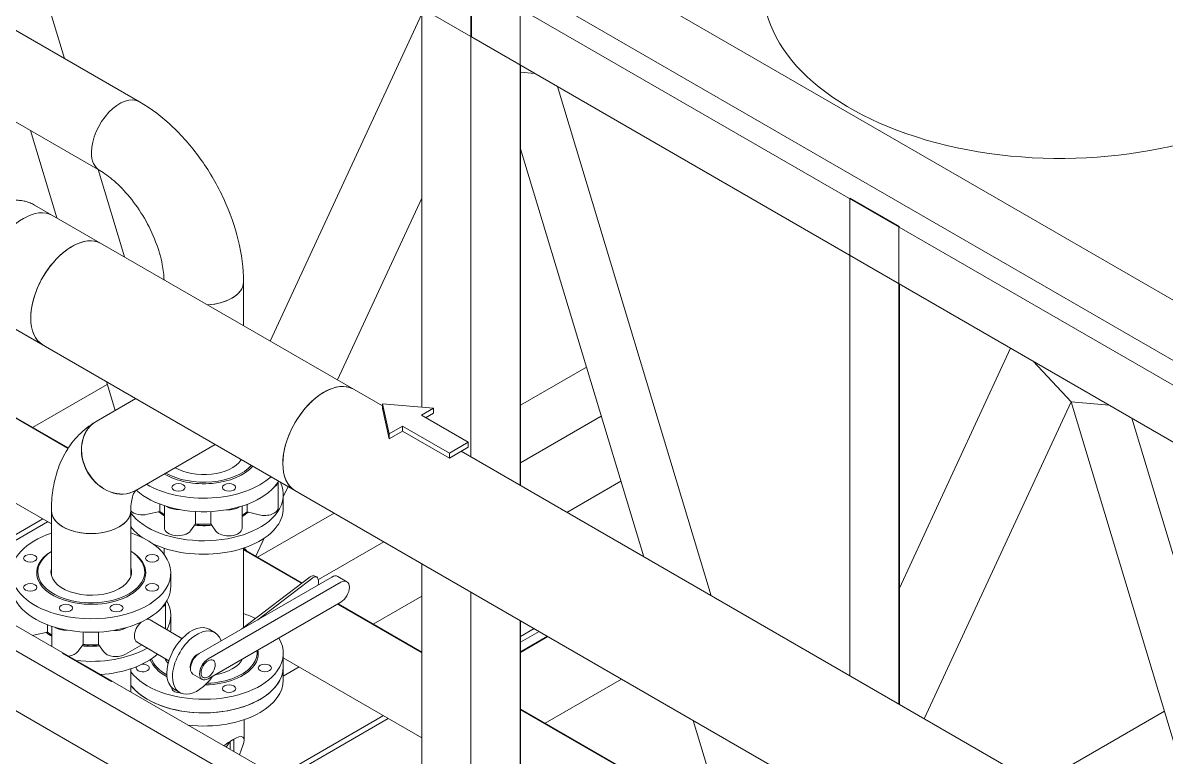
# Model space of a CAD drawing. Header units: millimetres. Extents: x -312439 to 477422, y -331570 to 212570.
# Drawn here: x 397229 to 398236, y 106106 to 106753 of the extents above; entities that cross this region are included whole.
import ezdxf

# ---------------------------------------------------------------- set-up
doc = ezdxf.new("R2010")
doc.units = ezdxf.units.MM

msp = doc.modelspace()

# ---------------------------------------------------------------- linework, layer by layer
at = {"color": 3, "linetype": 'Continuous', "lineweight": 0, "extrusion": (0, 0.816497, 0.57735)}
for p, q in [((395587.495, 107966.812), (399592.545, 105654.496)), ((397623.505, 106741.315), (395587.928, 107916.556)), ((397265.251, 106722.051), (397182.528, 106995.913)), ((399657.505, 105692), (397688.898, 106828.576)), ((397580.198, 106816.325), (397580.198, 106414.689)), ((399611.6, 105665.497), (397642.993, 106802.073)), ((397623.505, 106791.321), (397623.505, 106370.786)), ((397623.938, 106741.065), (397623.938, 106791.071)), ((397666.812, 106766.318), (397666.812, 106345.783)), ((397446.42, 106473.026), (397580.198, 106761.441)), ((399549.238, 105629.492), (397623.938, 106741.065)), ((397667.245, 106716.062), (397667.245, 106345.533)), ((397679.751, 106708.841), (397667.245, 106709.865)), ((397699.728, 106697.308), (397835.291, 106248.512)), ((397667.245, 106642.303), (397775.822, 106282.846)), ((397580.198, 106598.897), (397505.889, 106438.692)), ((397957.822, 106598.804), (397957.389, 106598.554)), ((397957.389, 106598.554), (397957.389, 106178.018)), ((398001.129, 106573.8), (397957.822, 106598.804)), ((398000.696, 106573.55), (398001.129, 106573.8)), ((398000.696, 106573.55), (398000.696, 106153.015)), ((398001.129, 106523.294), (398001.129, 106152.765)), ((398001.129, 106255.287), (398099.182, 106466.683)), ((397268.637, 106378.752), (397126.701, 106460.699)), ((397268.4, 106378.389), (397126.701, 106460.199)), ((398152.59, 106419.282), (398119.159, 106455.149)), ((397667.245, 106416.345), (397725.362, 106449.899)), ((398152.59, 106419.282), (398023.089, 106140.086)), ((398186.021, 106416.546), (398152.59, 106419.282)), ((398152.59, 106419.282), (398278.756, 106001.596)), ((397738.4, 106406.735), (397667.245, 106365.653)), ((398278.756, 106164.14), (398205.998, 106405.013)), ((397253.694, 106311.87), (397126.701, 106385.189)), ((397707.975, 106322.017), (397755.672, 106349.555)), ((397246.098, 106316.255), (397187.492, 106282.419)), ((397250.429, 106313.755), (397189.697, 106278.691)), ((397546.745, 106296.082), (397489.09, 106262.795)), ((397580.198, 106276.768), (397580.198, 106069.969)), ((397623.505, 106251.765), (397623.505, 106057.47)), ((397580.198, 106198.872), (397506.374, 106241.495)), ((397537.44, 106223.559), (397580.198, 106248.245)), ((397448.608, 106091.505), (397202.672, 106233.495)), ((397580.198, 106198.372), (397505.941, 106241.245)), ((397666.812, 106226.762), (397666.812, 106021.202)), ((397667.245, 106226.512), (397667.245, 106020.985)), ((397202.692, 106211.481), (397404.205, 106095.137)), ((397679.201, 106219.609), (397667.245, 106212.706)), ((397683.532, 106217.108), (397667.245, 106207.705)), ((397690.965, 106212.817), (397667.245, 106199.122)), ((397691.398, 106212.567), (397667.245, 106198.622)), ((397580.198, 106123.362), (397458.157, 106193.823)), ((397756.358, 106175.062), (397688.898, 106136.114)), ((397331.502, 106084.106), (397202.692, 106158.474)), ((397546.348, 106142.906), (397457.077, 106091.365)), ((397957.389, 105981.101), (397667.245, 106148.616)), ((397957.389, 105980.601), (397667.245, 106148.116)), ((398123.119, 106082.334), (398234.878, 106146.858)), ((397550.679, 106140.406), (397465.245, 106091.08)), ((397819.367, 106138.684), (397847.866, 106044.334))]:
    msp.add_line(p, q, dxfattribs=at)
at = {"color": 5, "linetype": 'Continuous', "lineweight": 0, "extrusion": (0, 0.816497, 0.57735)}
for p, q in [((397296.281, 106623.303), (395542.495, 107635.852)), ((397331.282, 106683.927), (397180.547, 106770.954)), ((397235.356, 106658.478), (397258.622, 106581.451)), ((397318.091, 106547.117), (397294.824, 106624.144)), ((397238.953, 106592.807), (397545.552, 106415.792)), ((397423.032, 106525.011), (397423.032, 106486.529)), ((397187.415, 106503.541), (399092.887, 105403.417)), ((397237.19, 106396.908), (397302.905, 106434.848)), ((397302.167, 106437.289), (397309.899, 106411.694)), ((397293.105, 106401.998), (397328.199, 106422.26)), ((397545.552, 106417.811), (397551.519, 106391.213)), ((397590.561, 106413.755), (397545.552, 106417.811)), ((397545.552, 106417.811), (397545.552, 106413.539)), ((397545.552, 106413.539), (397551.519, 106386.941)), ((397579.875, 106407.585), (397590.561, 106413.755)), ((397590.561, 106413.755), (397590.561, 106409.483)), ((397621.155, 106383.752), (397579.875, 106407.585)), ((397583.574, 106405.449), (397590.561, 106409.483)), ((397551.519, 106391.213), (397563.264, 106397.995)), ((397551.519, 106386.941), (397563.264, 106393.723)), ((397563.264, 106397.995), (397604.544, 106374.162)), ((397563.264, 106397.995), (397563.264, 106393.723)), ((397563.264, 106393.723), (397604.544, 106369.89)), ((397551.519, 106391.213), (397551.519, 106386.941)), ((397604.544, 106374.162), (397621.155, 106383.752)), ((397621.155, 106383.752), (397621.155, 106379.48)), ((397328.106, 106341.374), (397398.202, 106381.844)), ((397604.544, 106369.89), (397621.155, 106379.48)), ((397604.544, 106374.162), (397604.544, 106369.89)), ((397614.801, 106375.811), (399144.787, 105492.474)), ((397453.545, 106348.651), (397453.545, 106326.162)), ((397462.343, 106344.812), (397458.157, 106335.785)), ((397458.157, 106337.474), (397458.157, 106325.573)), ((397253.694, 106323.517), (397253.694, 106266.625)), ((397323.697, 106323.517), (397323.697, 106265.526)), ((397338.517, 106320.293), (397349.252, 106322.767)), ((397349.252, 106329.358), (397349.252, 106322.767)), ((397353.341, 106327.905), (397353.341, 106308.366)), ((397380.841, 106322.817), (397380.841, 106311.842)), ((397394.39, 106322.771), (397394.39, 106311.774)), ((397421.783, 106327.602), (397421.783, 106308.142)), ((397426.225, 106329.136), (397426.225, 106322.429)), ((397426.225, 106322.429), (397436.895, 106319.814)), ((397421.783, 106318.506), (397422.027, 106318.647)), ((397502.844, 106321.429), (397435.384, 106282.481)), ((397376.303, 106305.669), (397380.841, 106311.842)), ((397394.39, 106311.774), (397398.732, 106305.569)), ((397441.164, 106299.15), (397433.844, 106283.37)), ((397353.029, 106290.49), (397353.029, 106285.056)), ((397423.032, 106290.49), (397423.032, 106220.391)), ((397474.777, 106259.737), (397423.032, 106289.612)), ((397474.403, 106259.453), (397423.032, 106289.112)), ((397426.407, 106287.663), (397423.581, 106290.674)), ((397358.984, 106256.827), (397358.984, 106268.729)), ((397500.789, 106265.029), (397383.861, 106197.521)), ((397481.922, 106265.171), (397421.642, 106219.333)), ((397435.701, 106227.451), (397484.069, 106264.23)), ((397487.512, 106265.082), (397485.365, 106266.023)), ((397514.164, 106260.932), (397506.148, 106265.56)), ((397391.877, 106192.892), (397508.805, 106260.401)), ((397354.372, 106242.387), (397354.372, 106219.899)), ((397508.805, 106242.899), (397391.877, 106175.39)), ((397250.161, 106223.063), (397250.161, 106216.553)), ((397254.169, 106221.641), (397254.169, 106203.764)), ((397340.707, 106227.283), (397368.802, 106210.776)), ((397358.984, 106231.211), (397358.984, 106219.309)), ((397239.391, 106214.04), (397250.161, 106216.553)), ((397281.669, 106216.554), (397281.669, 106205.579)), ((397295.217, 106216.507), (397295.217, 106205.511)), ((397320.163, 106220.598), (397319.034, 106219.958)), ((397392.839, 106218.996), (397397.846, 106216.054)), ((397277.13, 106199.406), (397281.669, 106205.579)), ((397295.217, 106205.511), (397299.56, 106199.305)), ((397319.034, 106196.955), (397333.503, 106205.164)), ((397329.198, 106207.693), (397357.293, 106191.187)), ((397263.448, 106197.907), (397263.881, 106198.157)), ((397306.755, 106172.903), (397263.448, 106197.907)), ((397263.881, 106198.157), (397307.188, 106173.153)), ((397458.157, 106174.232), (397458.157, 106197.741)), ((397323.86, 106184.226), (397323.86, 106163.528)), ((397458.157, 106177.784), (397472.047, 106185.804)), ((397307.188, 106173.153), (397306.755, 106172.903)), ((397386.518, 106174.859), (397378.502, 106179.488)), ((397361.815, 106166.19), (397366.822, 106163.248))]:
    msp.add_line(p, q, dxfattribs=at)
at = {"color": 0, "linetype": 'Continuous', "lineweight": 0, "extrusion": (0, 0.816497, 0.57735)}
for p, q in [((397423.731, 106121.339), (397423.731, 106139.384)), ((397411.246, 106120), (397414.402, 106121.822)), ((397414.402, 106121.822), (397414.402, 106111.253)), ((397411.246, 106120), (397407.784, 106115.074)), ((397411.246, 106120), (397411.246, 106113.075)), ((397422.613, 106116.474), (397419.525, 106108.295))]:
    msp.add_line(p, q, dxfattribs=at)
at = {"color": 3, "linetype": 'Continuous', "lineweight": 0}
msp.add_ellipse((398143.193, 106785.277), major_axis=(-262.225, 0), ratio=0.57735027, start_param=0, end_param=2.35619449, dxfattribs=at)
at = {"color": 5, "linetype": 'Continuous', "lineweight": 0}
for centre, major_axis, ratio, start_param, end_param in [((397313.782, 106653.615), (-17.501, -30.312), 0.57735027, 3.14159265, 5.49778714), ((397313.782, 106653.615), (-17.501, -30.312), 0.57735027, 5.49778714, 6.28318531), ((397229.09, 106538.991), (25.769, 44.633), 0.57735027, 0, 3.14159265), ((397271.912, 106514.268), (25.769, 44.633), 0.57735027, 0, 3.14159265), ((397271.912, 106514.268), (25.769, 44.633), 0.57735027, 0, 2.35619449), ((397388.031, 106525.011), (-35.002, 0), 0.57735027, 1.66242635, 3.14159265), ((397388.031, 106525.011), (35.002, 0), 0.57735027, 5.49778714, 6.28318531), ((397388.031, 106525.011), (35.002, 0), 0.57735027, 4.804019, 5.49778714), ((397271.912, 106514.268), (25.769, 44.633), 0.57735027, 2.35619449, 3.14159265), ((397494.178, 106385.943), (25.769, 44.633), 0.57735027, 0, 3.14159265), ((397494.178, 106385.943), (25.769, 44.633), 0.57735027, 0, 2.35619449), ((397310.443, 106371.586), (-17.501, 30.312), 0.81649658, 0.02156497, 3.14159265), ((397310.606, 106371.686), (-17.501, 30.312), 0.81649658, 0, 3.14159265), ((397388.031, 106374.992), (-48.077, 0), 0.57735027, 0.76045438, 2.6862827), ((397388.031, 106375.792), (-47.097, 0), 0.57735027, 0.78074426, 2.67145494), ((397388.031, 106375.792), (-35.522, 0), 0.57735027, 0.77922772, 2.74889357), ((397388.031, 106375.792), (-35.522, 0), 0.57735027, 2.74889357, 2.77985734), ((397494.178, 106385.943), (25.769, 44.633), 0.57735027, 2.35619449, 3.14159265), ((397388.031, 106374.992), (-70.126, 0), 0.57735027, 0.76829791, 2.58028296), ((397388.031, 106363.091), (-70.126, 0), 0.57735027, 0.5584965, 2.80077364), ((397441.588, 106349.165), (11.956, 0), 0.57735027, 5.52075839, 6.19932215), ((397388.031, 106337.474), (70.126, 0), 0.57735027, 5.89048623, 6.56835692), ((397310.443, 106371.586), (-17.501, 30.312), 0.81649658, 3.14159265, 3.15985097), ((397288.696, 106323.517), (35.002, 0), 0.57735027, 3.14159265, 5.49778714), ((397288.696, 106323.517), (35.002, 0), 0.57735027, 3.14159265, 6.28318531), ((397288.696, 106323.517), (35.002, 0), 0.57735027, 5.49778714, 6.28318531), ((397334.085, 106326.704), (-11.956, 0), 0.57735027, 0.51800559, 1.95056525), ((397388.031, 106338.274), (48.077, 0), 0.57735027, 3.74302999, 3.90636132), ((397392.147, 106342.002), (-54.313, 0), 0.57735027, 0.6603703, 0.7749254), ((397365.297, 106331.369), (-11.956, 0), 0.57735027, 0.66582243, 1.69113205), ((397409.827, 106331.145), (-11.956, 0), 0.57735027, 1.43157265, 2.46050589), ((397388.031, 106339.288), (48.077, 0), 0.57735027, 5.4906313, 5.63043956), ((397388.031, 106338.274), (48.077, 0), 0.57735027, 5.4906313, 5.66499498), ((397441.588, 106326.162), (11.956, 0), 0.57735027, 4.30900682, 6.28318531), ((397388.031, 106325.573), (70.126, 0), 0.57735027, 5.89048623, 6.28318531), ((397388.031, 106337.474), (70.126, 0), 0.57735027, 3.5508758, 5.89048623), ((397288.859, 106268.729), (-70.126, 0), 0.57735027, 5.23765831, 7.46128255), ((397288.859, 106268.729), (-70.126, 0), 0.57735027, 1.17809725, 4.19247299), ((397388.031, 106325.573), (70.126, 0), 0.57735027, 3.5508758, 3.83844055), ((397388.031, 106325.573), (70.126, 0), 0.57735027, 4.00829368, 5.89048623), ((397365.297, 106308.366), (11.956, 0), 0.57735027, 3.14159265, 5.88176147), ((397388.031, 106337.474), (-47.097, 0), 0.57735027, 1.39918396, 1.72385086), ((397388.031, 106338.274), (48.077, 0), 0.57735027, 4.54758055, 4.85913853), ((397388.031, 106339.288), (48.077, 0), 0.57735027, 4.56228331, 4.8450414), ((397409.827, 106308.142), (11.956, 0), 0.57735027, 3.52360866, 6.28318531), ((397288.859, 106268.729), (48.077, 0), 0.57735027, 2.39118152, 4.3196899), ((397288.859, 106269.529), (47.097, 0), 0.57735027, 2.41377269, 4.3196899), ((397288.859, 106268.729), (48.077, 0), 0.57735027, 4.3196899, 7.04346631), ((397288.859, 106269.529), (47.097, 0), 0.57735027, 4.3196899, 7.02132825), ((397288.859, 106269.529), (-35.522, 0), 0.57735027, 6.14110569, 9.62122633), ((397481.922, 106258.17), (3.442, 7.853), 0.49374699, 0, 0.7260513), ((397484.069, 106257.229), (-3.442, -7.853), 0.49374699, 1.89671174, 3.86764395), ((397500.789, 106256.278), (5.359, 9.282), 0.57735027, 0, 0.78539816), ((397508.805, 106251.65), (5.359, 9.282), 0.57735027, 3.92699082, 7.06858347), ((397288.859, 106256.827), (70.126, 0), 0.57735027, 3.14159265, 4.3196899), ((397288.859, 106256.827), (70.126, 0), 0.57735027, 4.3196899, 6.28318531), ((397342.416, 106242.902), (11.956, 0), 0.57735027, 5.52075839, 6.19932215), ((397288.859, 106231.211), (70.126, 0), 0.57735027, 5.96632245, 6.60507178), ((397388.031, 106197.741), (70.126, 0), 0.57735027, 0.86213254, 1.04820573), ((397334.952, 106217.488), (-5.754, -9.795), 0.58236072, 4.17952867, 5.50218352), ((397334.952, 106217.488), (-5.754, -9.795), 0.58236072, 3.14159265, 3.586202), ((397377.327, 106192.593), (-15.512, -26.403), 0.58236072, 3.14159265, 5.50218352), ((397234.912, 106220.441), (-11.956, 0), 0.57735027, 1.75034502, 1.95477066), ((397288.859, 106232.011), (48.077, 0), 0.57735027, 3.74208005, 3.90636132), ((397288.859, 106233.024), (-48.077, 0), 0.57735027, 0.63529249, 0.76476867), ((397266.125, 106225.106), (-11.956, 0), 0.57735027, 0.66582243, 1.69113205), ((397310.654, 106224.881), (-11.956, 0), 0.57735027, 1.43156164, 2.34747804), ((397334.952, 106217.488), (-5.754, -9.795), 0.58236072, 5.50218352, 6.28318531), ((397342.416, 106219.899), (11.956, 0), 0.57735027, 6.19370805, 6.28318531), ((397288.859, 106219.309), (-70.126, 0), 0.57735027, 3.07548124, 3.14159265), ((397382.334, 106189.651), (-15.512, -26.403), 0.58236072, 2.65256236, 5.50218352), ((397388.031, 106197.741), (70.126, 0), 0.57735027, 5.89124521, 6.62504682), ((397288.859, 106231.211), (70.126, 0), 0.57735027, 4.52019777, 5.49222561), ((397288.859, 106231.211), (47.097, 0), 0.57735027, 4.54077661, 4.86544352), ((397288.859, 106232.011), (48.077, 0), 0.57735027, 4.54758055, 4.85913853), ((397288.859, 106233.024), (48.077, 0), 0.57735027, 4.56228331, 4.8450414), ((397266.125, 106202.103), (11.956, 0), 0.57735027, 4.93096025, 5.88176147), ((397288.859, 106219.309), (-70.126, 0), 0.57735027, 1.68580412, 2.55823022), ((397310.654, 106201.878), (11.956, 0), 0.57735027, 3.52359846, 5.4890707), ((397388.031, 106197.741), (48.077, 0), 0.57735027, 3.34298566, 3.97345599), ((397388.031, 106198.541), (47.097, 0), 0.57735027, 3.35163781, 3.95041807), ((397388.031, 106198.541), (35.522, 0), 0.57735027, 3.39964185, 3.62944532), ((397383.861, 106188.769), (-5.359, -9.282), 0.57735027, 3.92699082, 6.28318531), ((397382.334, 106189.651), (-4.387, -7.599), 0.57735027, 3.92699082, 5.49778714), ((397391.877, 106184.141), (-5.359, -9.282), 0.57735027, 3.92699082, 7.06858347), ((397388.031, 106198.541), (35.522, 0), 0.57735027, 4.99193319, 6.00364109), ((397388.031, 106198.541), (47.097, 0), 0.57735027, 5.89124521, 6.34807384), ((397388.031, 106197.741), (48.077, 0), 0.57735027, 5.89124521, 6.39224967), ((397388.031, 106197.741), (70.126, 0), 0.57735027, 3.55666556, 5.89124521), ((397334.294, 106184.862), (5.818, 0), 0.57735027, 2.77931832, 4.32044888), ((397334.294, 106184.862), (5.818, 0), 0.57735027, 4.32044888, 7.94712933), ((397382.334, 106189.651), (-4.387, -7.599), 0.57735027, 5.49778714, 5.72091355), ((397388.031, 106197.741), (48.077, 0), 0.57735027, 4.7407206, 5.89124521), ((397388.031, 106198.541), (47.097, 0), 0.57735027, 4.77101814, 5.89124521), ((397388.031, 106185.839), (-70.126, 0), 0.57735027, 2.35619449, 3.14159265), ((397388.031, 106185.839), (70.126, 0), 0.57735027, 5.89124521, 6.28318531), ((397377.327, 106192.593), (-15.512, -26.403), 0.58236072, 5.50218352, 6.28318531), ((397382.334, 106189.651), (-15.512, -26.403), 0.58236072, 5.50218352, 7.74056361), ((397388.031, 106174.232), (-70.126, 0), 0.57735027, 2.35619449, 3.14159265), ((397388.031, 106185.839), (70.126, 0), 0.57735027, 3.55666556, 5.89124521), ((397388.031, 106185.839), (-70.126, 0), 0.57735027, 0.4150729, 2.35619449), ((397365.806, 106166.696), (5.818, 0), 0.57735027, 2.92303589, 4.85187004), ((397388.031, 106174.232), (-70.126, 0), 0.57735027, 1.36985819, 2.35619449)]:
    msp.add_ellipse(centre, major_axis=major_axis, ratio=ratio, start_param=start_param, end_param=end_param, dxfattribs=at)
for centre, major_axis in [((397365.765, 106343.958), (5.818, 0)), ((397410.297, 106343.958), (-5.818, 0)), ((397235.105, 106281.584), (5.818, 0)), ((397342.612, 106281.584), (-5.818, 0)), ((397235.105, 106255.874), (5.818, 0)), ((397342.612, 106255.874), (-5.818, 0)), ((397266.593, 106237.694), (5.818, 0)), ((397311.124, 106237.694), (-5.818, 0)), ((397391.877, 106184.141), (-4.387, -7.599)), ((397441.802, 106184.909), (-5.818, 0)), ((397410.337, 106166.716), (-5.818, 0))]:
    msp.add_ellipse(centre, major_axis=major_axis, ratio=0.57735027, dxfattribs=at)
at = {"color": 0, "linetype": 'Continuous', "lineweight": 0}
for start_param, end_param in [(0.56813879, 0.83920236), (5.81495039, 6.85132409)]:
    msp.add_ellipse((397388.031, 106085.639), major_axis=(34.861, 38.113), ratio=0.20190622, start_param=start_param, end_param=end_param, dxfattribs=at)
at = {"color": 5, "linetype": 'Continuous', "lineweight": 0}
for points, knots in [([(397331.282, 106683.927), (397341.807, 106677.851), (397351.696, 106670.252), (397370.038, 106652.78), (397378.486, 106642.899), (397393.548, 106621.566), (397400.159, 106610.116), (397411.102, 106586.405), (397415.436, 106574.148), (397421.396, 106549.528), (397423.032, 106537.164), (397423.032, 106525.011)], [1.57079633, 1.57079633, 1.57079633, 1.57079633, 1.88495559, 1.88495559, 2.19911486, 2.19911486, 2.51327412, 2.51327412, 2.82743339, 2.82743339, 3.14159265, 3.14159265, 3.14159265, 3.14159265]), ([(397296.281, 106623.303), (397300.235, 106621.02), (397304.584, 106617.928), (397313.636, 106610.065), (397318.344, 106605.217), (397327.449, 106594.113), (397331.825, 106587.81), (397339.591, 106574.48), (397342.965, 106567.447), (397348.267, 106553.627), (397350.212, 106546.84), (397352.376, 106535.647), (397352.881, 106531.047), (397353.001, 106526.962)], [1.57079633, 1.57079633, 1.57079633, 1.57079633, 1.81792283, 1.81792283, 2.07840546, 2.07840546, 2.34935437, 2.34935437, 2.62419332, 2.62419332, 2.8954114, 2.8954114, 3.10716589, 3.10716589, 3.10716589, 3.10716589]), ([(397238.953, 106592.807), (397237.654, 106593.557), (397236.301, 106594.214), (397233.536, 106595.324), (397232.124, 106595.776), (397229.289, 106596.48), (397227.866, 106596.731), (397225.047, 106597.047), (397223.651, 106597.113), (397220.91, 106597.083), (397219.566, 106596.987), (397218.254, 106596.823)], [3.926990817, 3.926990817, 3.926990817, 3.926990817, 4.009348552, 4.009348552, 4.091706287, 4.091706287, 4.174064023, 4.174064023, 4.256421758, 4.256421758, 4.338779493, 4.338779493, 4.338779493, 4.338779493]), ([(397292.619, 106401.71), (397287.246, 106398.569), (397282.305, 106394.704), (397273.568, 106385.861), (397269.794, 106380.875), (397263.548, 106370.327), (397261.068, 106364.766), (397257.234, 106353.353), (397255.875, 106347.497), (397254.106, 106335.619), (397253.694, 106329.593), (397253.694, 106323.517)], [5.5008664, 5.5008664, 5.5008664, 5.5008664, 5.654866776, 5.654866776, 5.811946409, 5.811946409, 5.969026042, 5.969026042, 6.126105675, 6.126105675, 6.283185307, 6.283185307, 6.283185307, 6.283185307]), ([(397327.944, 106341.273), (397327.944, 106341.273), (397327.931, 106341.282), (397327.615, 106340.962), (397327.313, 106340.622), (397326.499, 106339.247), (397325.994, 106338.21), (397325.023, 106335.32), (397324.561, 106333.47), (397323.898, 106329.018), (397323.697, 106326.419), (397323.697, 106323.517)], [5.497787144, 5.497787144, 5.497787144, 5.497787144, 5.654866776, 5.654866776, 5.811946409, 5.811946409, 5.969026042, 5.969026042, 6.126105675, 6.126105675, 6.283185307, 6.283185307, 6.283185307, 6.283185307])]:
    msp.add_open_spline(points, degree=3, knots=knots, dxfattribs=at)

doc.saveas('drawing.dxf')
